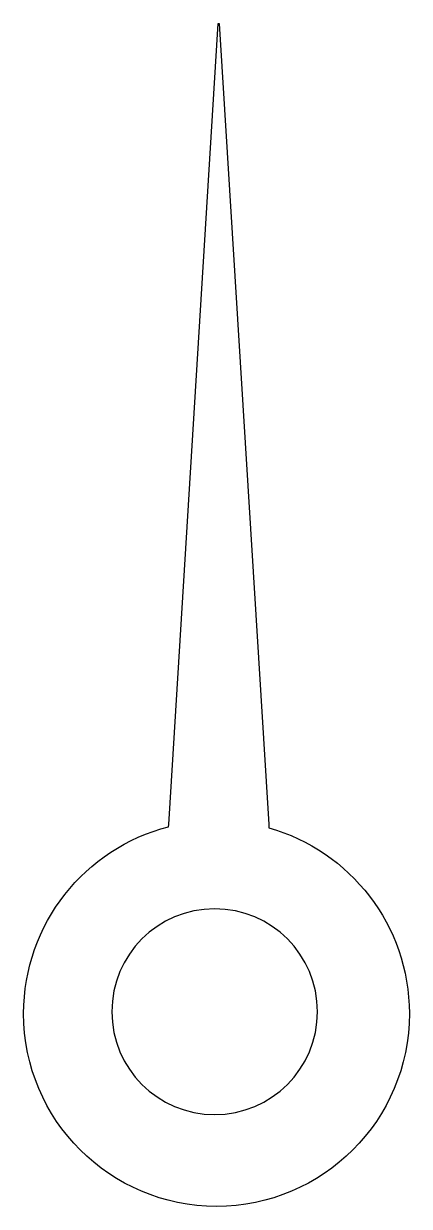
# Model space of a CAD drawing. Header units: centimetres. Extents: x -3.6 to 3.6, y -11.1 to 11.1.
import ezdxf

# ---------------------------------------------------------------- set-up
doc = ezdxf.new("R2010")
doc.units = ezdxf.units.CM
doc.header["$MEASUREMENT"] = 0
doc.layers.add('Camada 1', color=7, linetype='Continuous')

msp = doc.modelspace()

# ---------------------------------------------------------------- linework, layer by layer
at = {"layer": 'Camada 1'}
for points, knots in [([(0.97856, -3.92357), (0.97856, -3.92357), (0.04921, 11.08307), (0.04921, 11.08307), (0.04921, 11.08307), (0.04921, 11.08307), (0.03432, 11.08307), (0.03432, 11.08307), (0.03432, 11.08307), (0.03432, 11.08307), (-0.89482, -3.92357), (-0.89482, -3.92357), (-0.89482, -3.92357), (-0.89482, -3.92357), (-0.90046, -3.96863), (-0.90046, -3.96863), (-0.90046, -3.96863), (-2.46073, -4.36871), (-3.61405, -5.78425), (-3.61405, -7.46952), (-3.61405, -7.46952), (-3.61405, -9.46506), (-1.99604, -11.08307), (-0.00011, -11.08307), (-0.00011, -11.08307), (1.99604, -11.08307), (3.61405, -9.46506), (3.61405, -7.46952), (3.61405, -7.46952), (3.61405, -5.81368), (2.50034, -4.41782), (0.98137, -3.99038), (0.98137, -3.99038), (0.98137, -3.99038), (0.97856, -3.92357), (0.97856, -3.92357)], [0, 0, 0, 0, 0.1, 0.1, 0.1, 0.1, 0.2, 0.2, 0.2, 0.2, 0.3, 0.3, 0.3, 0.3, 0.4, 0.4, 0.4, 0.4, 0.5, 0.5, 0.5, 0.5, 0.6, 0.6, 0.6, 0.6, 0.7, 0.7, 0.7, 0.7, 0.8, 0.8, 0.8, 0.8, 1, 1, 1, 1]), ([(-1.96204, -7.43488), (-1.96204, -6.3703), (-1.0991, -5.50734), (-0.03452, -5.50734), (-0.03452, -5.50734), (1.03008, -5.50734), (1.893, -6.37028), (1.893, -7.43488), (1.893, -7.43488), (1.893, -8.49948), (1.03009, -9.36242), (-0.03452, -9.36242), (-0.03452, -9.36242), (-1.09911, -9.36243), (-1.96204, -8.49946), (-1.96204, -7.43488)], [0, 0, 0, 0, 0.2, 0.2, 0.2, 0.2, 0.4, 0.4, 0.4, 0.4, 0.6, 0.6, 0.6, 0.6, 1, 1, 1, 1])]:
    msp.add_open_spline(points, degree=3, knots=knots, dxfattribs=at)

doc.saveas('drawing.dxf')
